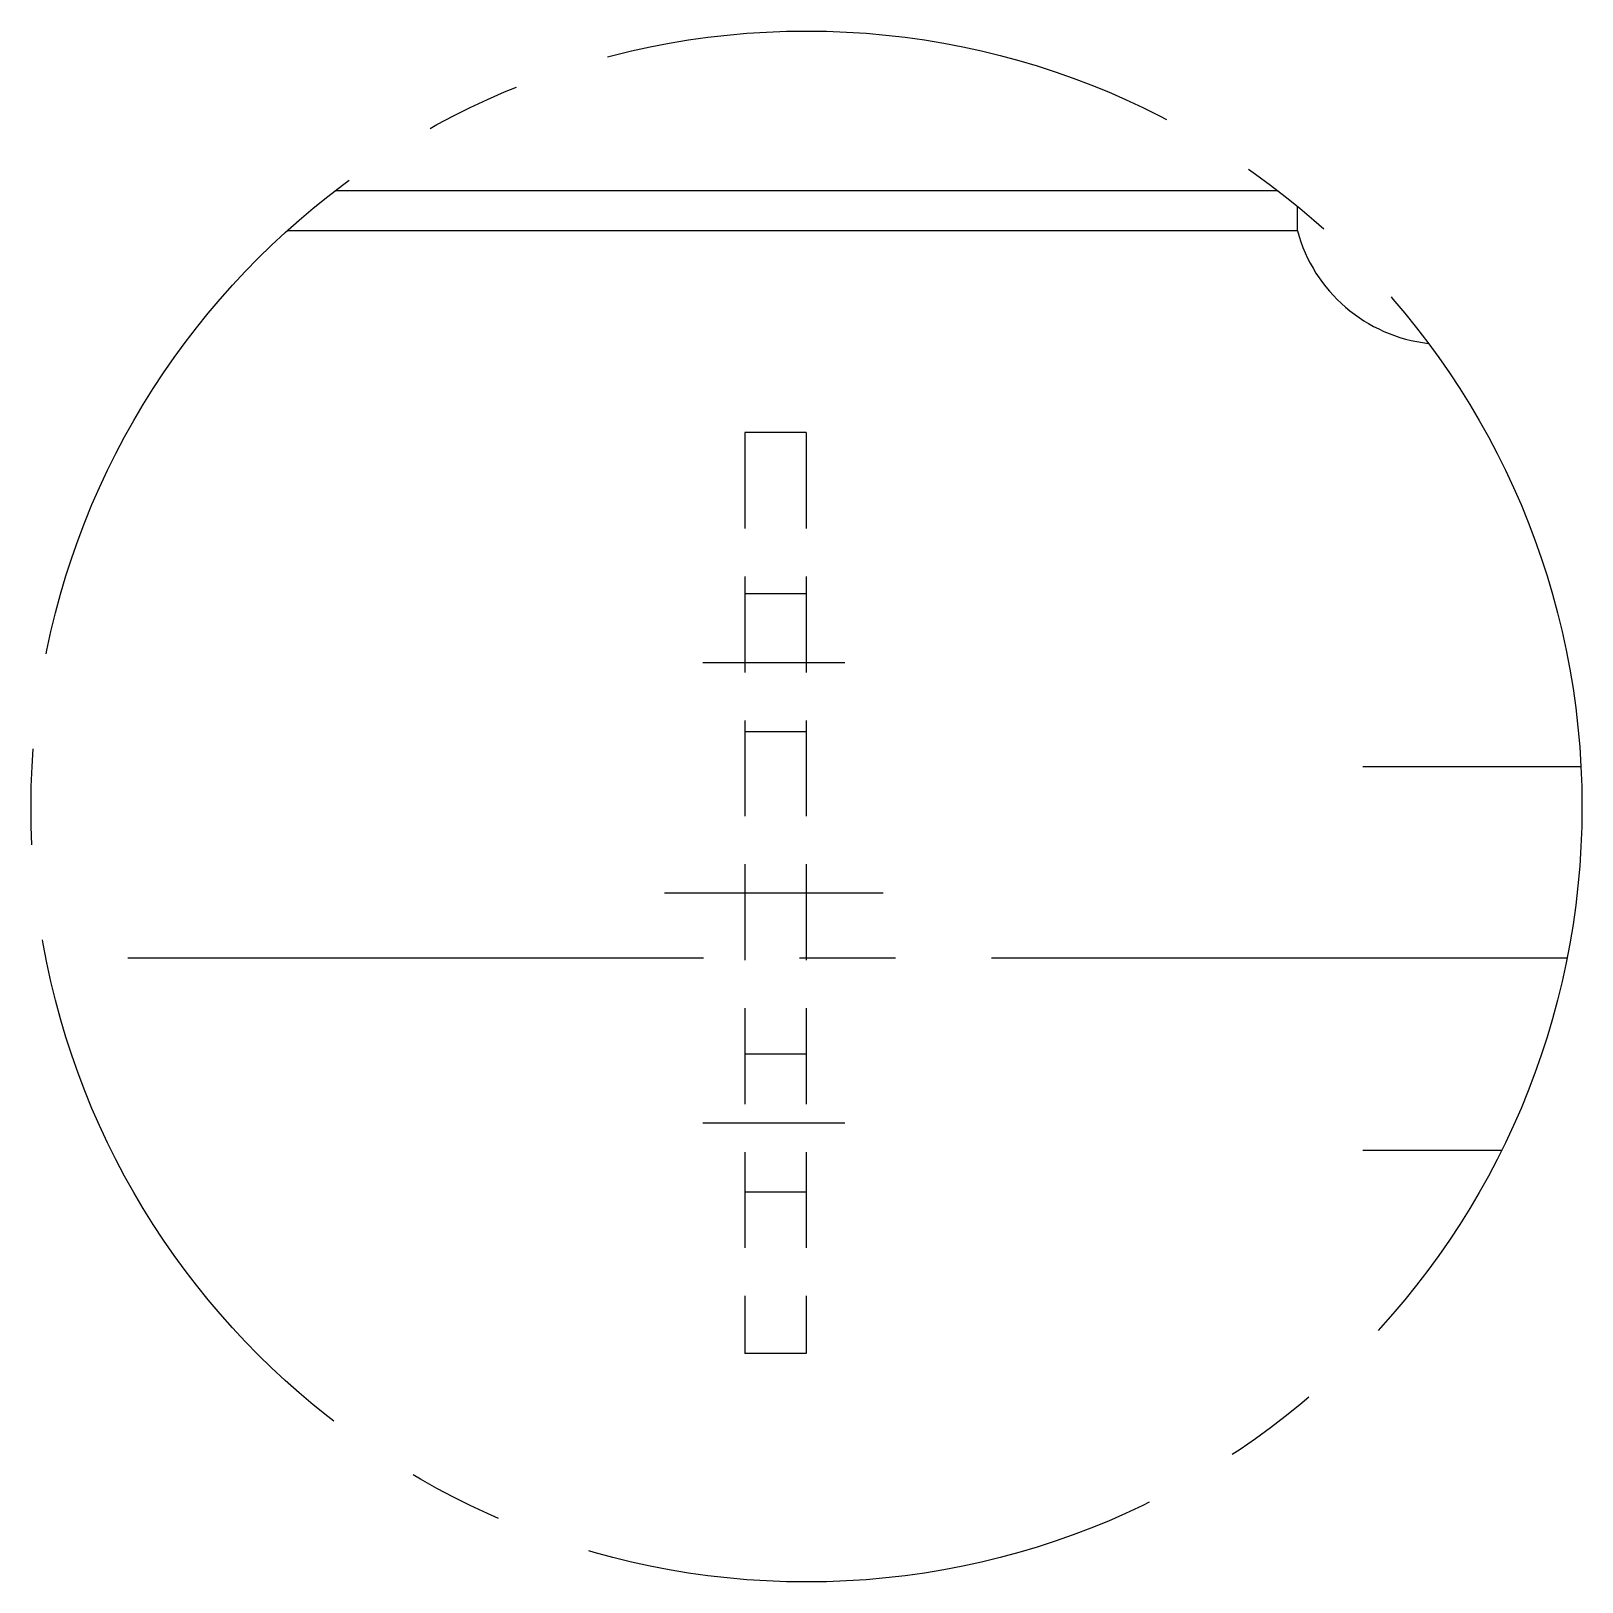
# Model space of a CAD drawing. Header units: millimetres. Extents: x -11137 to 17544, y -5373 to 15400.
# Drawn here: x -4785.8 to -4583.7, y 3159.2 to 3361.3 of the extents above; entities that cross this region are included whole.
import ezdxf

# ---------------------------------------------------------------- set-up
doc = ezdxf.new("R2010")
doc.units = ezdxf.units.MM
doc.header["$LTSCALE"] = 100
doc.header["$MEASUREMENT"] = 0
doc.linetypes.add('CENTER2', pattern=[1.125, 0.75, -0.125, 0.125, -0.125])
doc.linetypes.add('HIDDEN', pattern=[0.375, 0.25, -0.125])
for name, color, linetype in [('EM-PJ-CENTRO', 10, 'CENTER2'), ('EM-PJ-CONTORNO', 3, 'Continuous'), ('EM-PJ-TRACEJADA', 1, 'HIDDEN')]:
    doc.layers.add(name, color=color, linetype=linetype)

# ---------------------------------------------------------------- blocks, each defined once
blk = doc.blocks.new('XCV')
at = {"layer": 'EM-PJ-CENTRO', "ltscale": 0.5}
for p, q in [((-16584, 11996.62), (-16602.47, 11996.62)), ((-16579, 11966.62), (-16607.47, 11966.62)), ((-16584, 11936.62), (-16602.47, 11936.62))]:
    blk.add_line(p, q, dxfattribs=at)
at = {"layer": 'EM-PJ-TRACEJADA', "ltscale": 0.5}
for p, q in [((-16589.03, 12026.62), (-16597.03, 12026.62)), ((-16597.03, 12026.62), (-16597.03, 11906.62)), ((-16589.03, 12026.62), (-16589.03, 11906.62)), ((-16589.03, 12005.62), (-16597.03, 12005.62)), ((-16589.03, 11987.62), (-16597.03, 11987.62)), ((-16589.03, 11945.62), (-16597.03, 11945.62)), ((-16589.03, 11927.62), (-16597.03, 11927.62)), ((-16589.03, 11906.62), (-16597.03, 11906.62))]:
    blk.add_line(p, q, dxfattribs=at)

msp = doc.modelspace()

# ---------------------------------------------------------------- linework, layer by layer
at = {"layer": 'EM-PJ-CENTRO'}
for p, q in [((-4612.301, 3265.475), (-4583.862, 3265.475)), ((-4585.682, 3240.475), (-4783.862, 3240.475)), ((-4612.301, 3215.475), (-4594.191, 3215.475))]:
    msp.add_line(p, q, dxfattribs=at)
msp.add_circle((-4684.772, 3260.253), 101.045, dxfattribs=at)
at = {"layer": 'EM-PJ-CONTORNO'}
for p, q in [((-4623.334, 3340.475), (-4746.21, 3340.475)), ((-4620.809, 3335.275), (-4620.809, 3338.476)), ((-4620.809, 3335.275), (-4752.461, 3335.275))]:
    msp.add_line(p, q, dxfattribs=at)
msp.add_arc((-4601.497, 3340.475), 20, 195.07006, 263.60024, dxfattribs=at)

# ---------------------------------------------------------------- block references
msp.add_blockref('XCV', (11904.202, -8717.64), dxfattribs=at)

doc.saveas('drawing.dxf')
